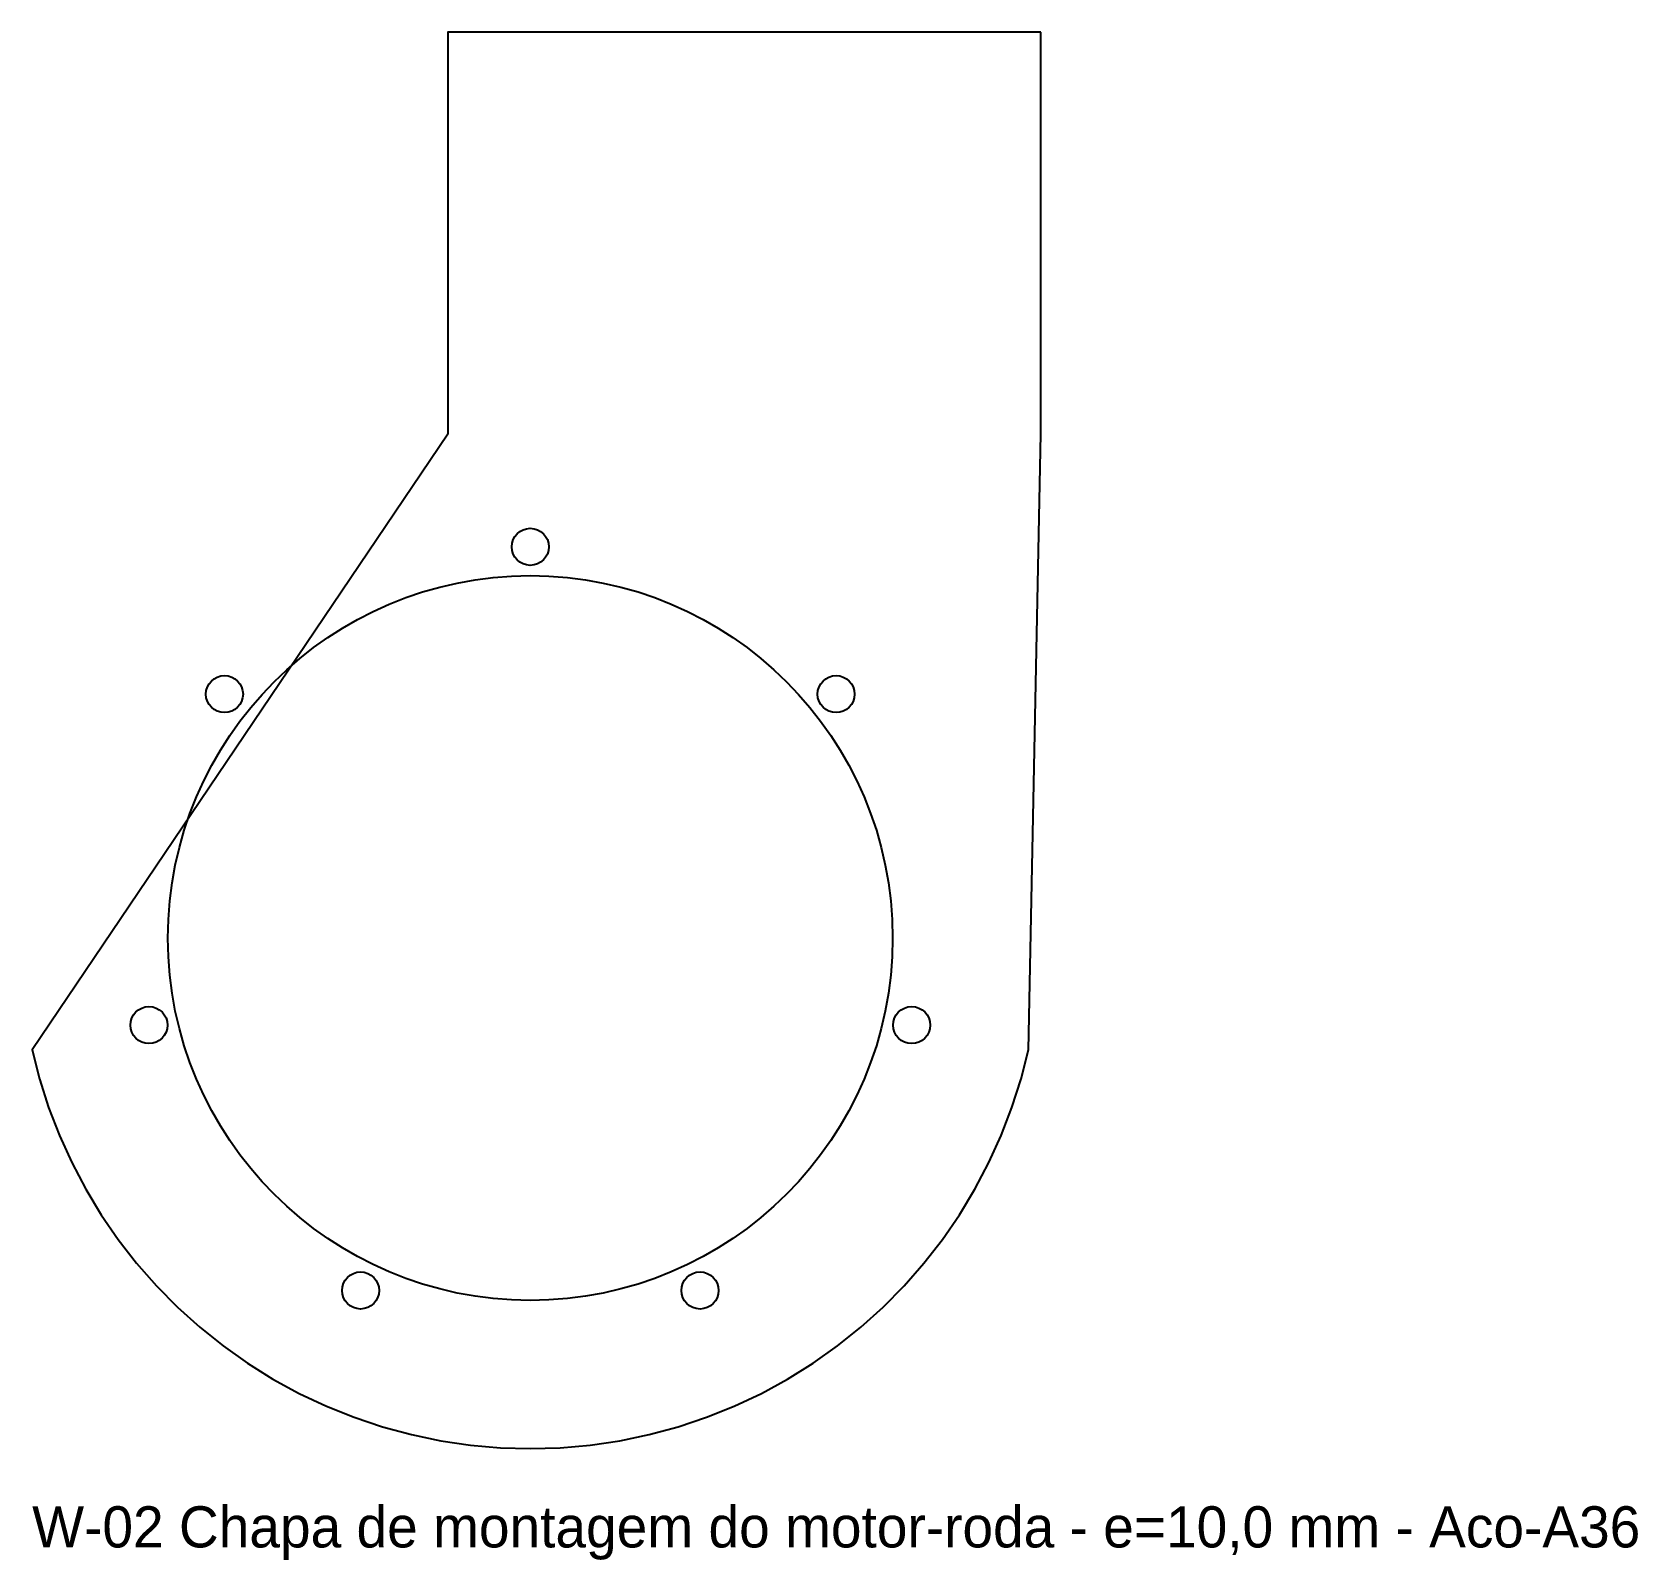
# Model space of a CAD drawing. Header units: millimetres. Extents: x 0 to 195, y -14 to 172.
import ezdxf

# ---------------------------------------------------------------- set-up
doc = ezdxf.new("R2010")
doc.units = ezdxf.units.MM

msp = doc.modelspace()

# ---------------------------------------------------------------- linework, layer by layer
at = {"layer": 'CORTE'}
msp.add_lwpolyline([(122.4962, 172), (50.4962, 172), (50.4962, 123.1882), (0, 48.4275), (0.9004, 44.9018), (2.0062, 41.435), (3.3134, 38.0391), (4.8176, 34.7256), (6.5135, 31.5061), (8.3955, 28.3917), (10.4569, 25.393), (12.6907, 22.5205), (15.0891, 19.7839), (17.644, 17.1928), (20.3465, 14.756), (23.1872, 12.4819), (26.1565, 10.3784), (29.2441, 8.4527), (32.4394, 6.7115), (35.7313, 5.1608), (39.1085, 3.8058), (42.5593, 2.6513), (46.072, 1.7012), (49.6343, 0.9589), (53.2341, 0.4268), (56.8589, 0.1068), (60.4962, 0), (64.1335, 0.1068), (67.7583, 0.4268), (71.358, 0.9589), (74.9204, 1.7012), (78.433, 2.6513), (81.8839, 3.8058), (85.2611, 5.1608), (88.553, 6.7115), (91.7482, 8.4527), (94.8358, 10.3784), (97.8051, 12.4819), (100.6459, 14.756), (103.3484, 17.1928), (105.9032, 19.7839), (108.3017, 22.5205), (110.5355, 25.393), (112.5969, 28.3917), (114.4788, 31.5061), (116.1748, 34.7256), (117.679, 38.0391), (118.9862, 41.435), (120.0919, 44.9018), (120.9924, 48.4275), (122.4962, 123.1882)], close=True, dxfattribs=at)
at = {"layer": 'FUROS'}
for centre, radius in [((60.4962, 109.5), 2.25), ((60.4962, 62), 44), ((23.3592, 91.6158), 2.25), ((97.6332, 91.6158), 2.25), ((14.1871, 51.4303), 2.25), ((106.8053, 51.4303), 2.25), ((39.8867, 19.204), 2.25), ((81.1057, 19.204), 2.25)]:
    msp.add_circle(centre, radius, dxfattribs=at)

# ---------------------------------------------------------------- texts
at = {"layer": 'GRAVAR-NAO'}
msp.add_text('W-02 Chapa de montagem do motor-roda - e=10,0 mm - Aco-A36', height=5, dxfattribs=at).set_placement((0, -12))

doc.saveas('drawing.dxf')
